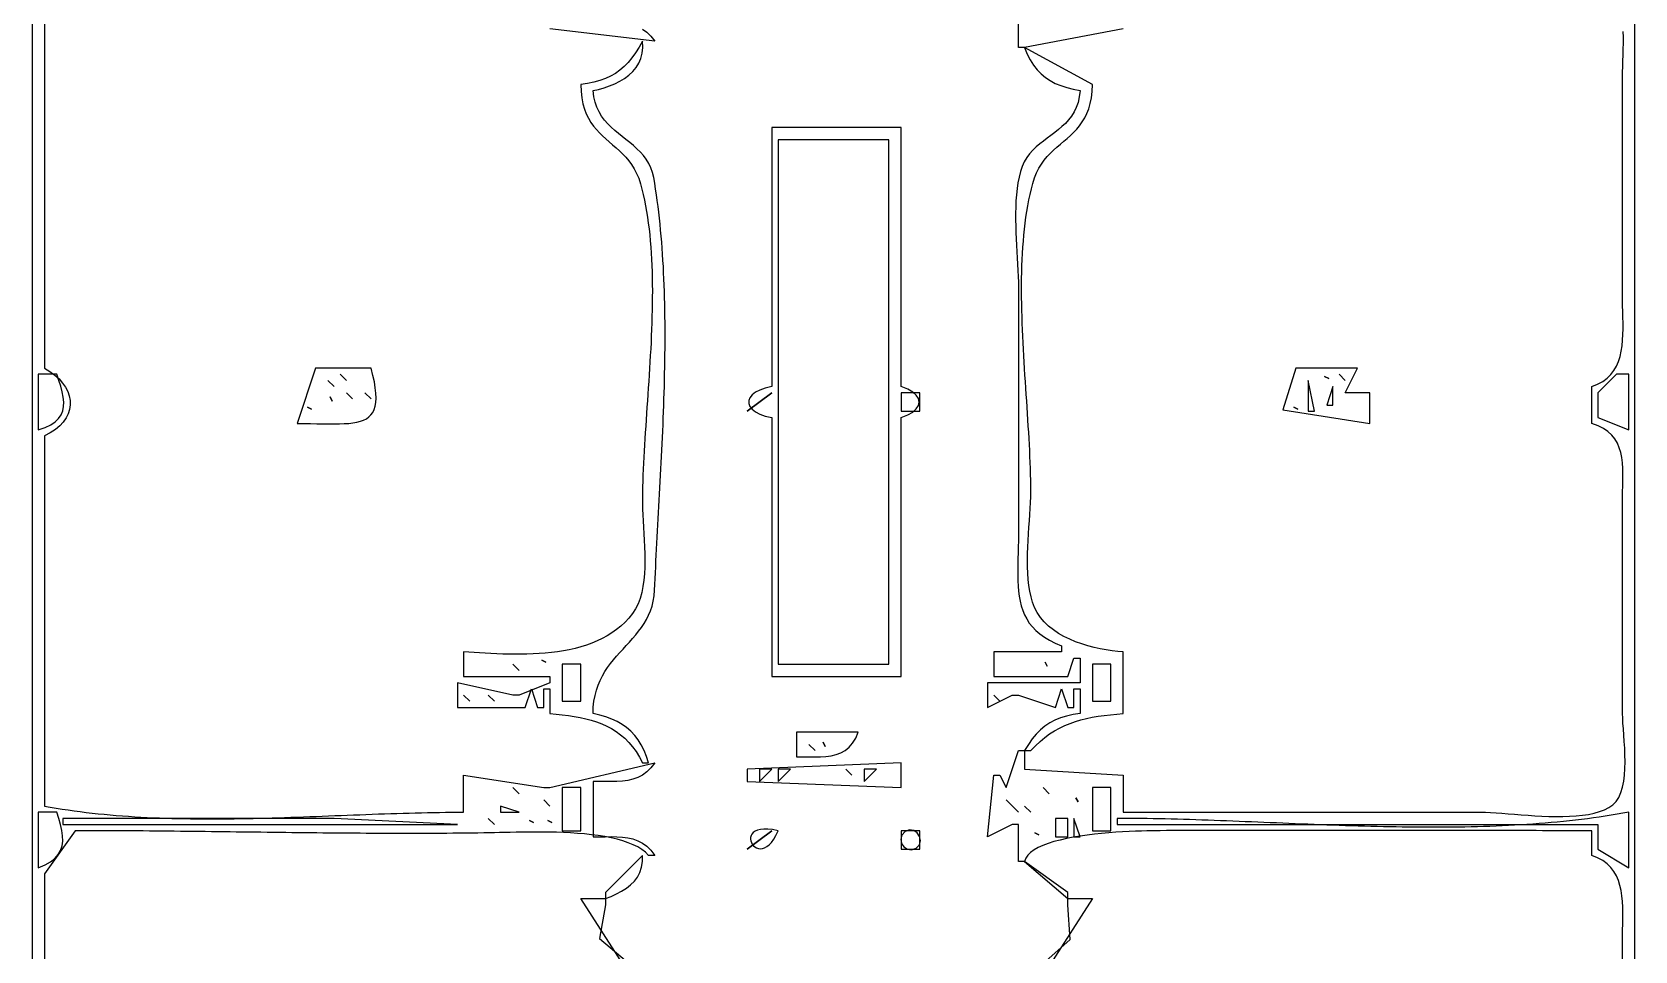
# Model space of a CAD drawing. Extents: x 0 to 792, y 0 to 1224.
# Drawn here: x 273 to 533, y 738.5 to 887.5 of the extents above; entities that cross this region are included whole.
import ezdxf

# ---------------------------------------------------------------- set-up
doc = ezdxf.new("R2010")
doc.units = 0
doc.layers.add('C7', color=7, linetype='CONTINUOUS')

msp = doc.modelspace()

# ---------------------------------------------------------------- linework, layer by layer
at = {"layer": 'C7'}
for points in [[(273, 1115), (273, 603)], [(533, 592), (533, 1115)], [(275, 893), (275, 833), (275.9002, 832.4597), (276.6945, 831.8738), (277.3815, 831.2488), (277.96, 830.5911), (278.4286, 829.9072), (278.7859, 829.2034), (279.0307, 828.4863), (279.1617, 827.7623), (279.1775, 827.0378), (279.0768, 826.3193), (278.8584, 825.6133), (278.5208, 824.9262), (278.0627, 824.2644), (277.483, 823.6345), (276.7801, 823.0428), (275.9529, 822.4958), (275, 822), (275, 762), (275.954, 761.8277), (276.9117, 761.6643), (277.873, 761.5097), (278.8376, 761.3636), (279.8057, 761.2258), (280.7769, 761.0962), (281.7513, 760.9745), (282.7288, 760.8606), (283.7091, 760.7543), (284.6923, 760.6553), (285.6782, 760.5636), (286.6667, 760.4788), (287.6577, 760.4009), (288.6511, 760.3295), (289.6468, 760.2646), (290.6447, 760.2059), (291.6447, 760.1532), (292.6467, 760.1064), (293.6506, 760.0653), (294.6563, 760.0296), (295.6637, 759.9992), (296.6726, 759.9739), (297.6831, 759.9535), (298.6948, 759.9378), (299.7079, 759.9266), (300.7221, 759.9197), (301.7374, 759.917), (302.7536, 759.9182), (303.7707, 759.9231), (304.7886, 759.9316), (305.8071, 759.9435), (306.8261, 759.9585), (307.8456, 759.9765), (308.8654, 759.9973), (309.8854, 760.0207), (310.9056, 760.0465), (311.9258, 760.0746), (312.9459, 760.1046), (313.9659, 760.1365), (314.9855, 760.1701), (316.0048, 760.205), (317.0236, 760.2413), (318.0418, 760.2786), (319.0592, 760.3168), (320.0759, 760.3557), (321.0917, 760.3951), (322.1064, 760.4347), (323.1201, 760.4745), (324.1325, 760.5143), (325.1436, 760.5537), (326.1533, 760.5927), (327.1615, 760.6311), (328.168, 760.6686), (329.1728, 760.705), (330.1758, 760.7403), (331.1768, 760.7741), (332.1758, 760.8063), (333.1726, 760.8367), (334.1672, 760.8652), (335.1594, 760.8914), (336.1492, 760.9153), (337.1364, 760.9366), (338.1209, 760.9552), (339.1027, 760.9708), (340.0815, 760.9833), (341.0575, 760.9924), (342.0303, 760.998), (343, 761), (343, 767), (356, 765), (357, 765), (374, 769), (373.3894, 768.1853), (372.7263, 767.5288), (372.0142, 767.0139), (371.2568, 766.624), (370.4577, 766.3422), (369.6205, 766.152), (368.7488, 766.0368), (367.8463, 765.9797), (366.9165, 765.9641), (365.9631, 765.9734), (364.9897, 765.9909), (364, 766), (364, 757), (364.9897, 757.009), (365.9631, 757.0265), (366.9165, 757.0358), (367.8463, 757.0203), (368.7488, 756.9632), (369.6205, 756.8479), (370.4577, 756.6577), (371.2568, 756.376), (372.0142, 755.986), (372.7262, 755.4711), (373.3894, 754.8147), (374, 754), (373, 754), (372.5018, 754.4948), (371.9159, 754.9457), (371.2486, 755.3547), (370.5062, 755.7237), (369.695, 756.0546), (368.8215, 756.3494), (367.8918, 756.6101), (366.9125, 756.8385), (365.8898, 757.0366), (364.83, 757.2064), (363.7395, 757.3498), (362.6246, 757.4688), (361.4917, 757.5654), (360.347, 757.6413), (359.197, 757.6987), (358.048, 757.7394), (356.9063, 757.7655), (355.7782, 757.7788), (354.6702, 757.7812), (353.5884, 757.7749), (352.5393, 757.7616), (351.5292, 757.7433), (350.5644, 757.7221), (349.6513, 757.6997), (348.7962, 757.6783), (348.0055, 757.6596), (347.2855, 757.6458)], [(450, 888), (434, 885), (433, 885), (433, 891)], [(372.0142, 887.986), (372.7262, 887.4711), (373.3894, 886.8147), (374, 886), (357, 888)], [(531, 703), (531, 741), (531.0064, 741.9148), (531.0198, 742.8403), (531.0314, 743.7707), (531.0322, 744.6999), (531.0133, 745.6221), (530.9657, 746.5315), (530.8806, 747.4221), (530.7489, 748.2881), (530.5619, 749.1235), (530.3105, 749.9224), (529.9858, 750.6791), (529.579, 751.3875), (529.0811, 752.0418), (528.4831, 752.636), (527.7763, 753.1644), (526.9515, 753.621), (526, 754), (526, 758), (525, 758), (524, 758.0001), (523, 758.0002), (522, 758.0004), (521, 758.0007), (520, 758.001), (519, 758.0014), (518, 758.0018), (517, 758.0023), (516, 758.0028), (515, 758.0033), (514, 758.0039), (513, 758.0045), (512, 758.0051), (511, 758.0058), (510, 758.0065), (509, 758.0072), (508, 758.0079), (507, 758.0086), (506, 758.0094), (505, 758.0102), (504, 758.0109), (503, 758.0117), (502, 758.0125), (501, 758.0132), (500, 758.014), (499, 758.0148), (498, 758.0155), (496.9999, 758.0162), (495.9999, 758.017), (494.9999, 758.0177), (493.9999, 758.0183), (492.9999, 758.019), (491.9999, 758.0196), (490.9999, 758.0202), (489.9999, 758.0208), (488.9999, 758.0213), (487.9999, 758.0218), (486.9999, 758.0222), (485.9999, 758.0226), (484.9999, 758.023), (483.9999, 758.0233), (482.9999, 758.0235), (481.9999, 758.0237), (480.9999, 758.0239), (479.9999, 758.0239), (478.9999, 758.0239), (477.9998, 758.0239), (476.9998, 758.0238), (475.9998, 758.0236), (474.9998, 758.0233), (473.9998, 758.0229), (472.9998, 758.0225), (471.9998, 758.022), (470.9998, 758.0214), (469.9998, 758.0207), (468.9998, 758.0199), (467.9998, 758.019), (466.9999, 758.018), (465.9999, 758.017), (464.9999, 758.0158), (463.9999, 758.0145), (462.9999, 758.0131), (461.9999, 758.0116), (460.9999, 758.0099), (459.9999, 758.0082), (458.9999, 758.0063), (457.9999, 758.0043), (456.9999, 758.0022), (456, 758), (455.3791, 757.9963), (454.6574, 757.9871), (453.8452, 757.9709), (452.953, 757.9462), (451.9909, 757.9118), (450.9693, 757.8662), (449.8986, 757.8079), (448.7891, 757.7357), (447.6511, 757.648), (446.495, 757.5435), (445.331, 757.4207), (444.1695, 757.2783), (443.0209, 757.1149), (441.8955, 756.929), (440.8036, 756.7192), (439.7555, 756.4842), (438.7616, 756.2225), (437.8321, 755.9327), (436.9775, 755.6134), (436.2081, 755.2633), (435.5342, 754.8808), (434.966, 754.4647), (434.5141, 754.0134), (434.1886, 753.5256), (434, 753), (433, 753), (433, 759), (432, 759), (428, 757), (429, 767), (430, 767), (431, 765), (433, 771), (434, 771), (434, 768), (450, 767), (450, 761), (508, 761), (508.7531, 760.987), (509.5808, 760.9512), (510.4751, 760.8968), (511.4278, 760.8282), (512.431, 760.7499), (513.4765, 760.6663), (514.5564, 760.5816), (515.6625, 760.5004), (516.7868, 760.4269), (517.9213, 760.3657), (519.0579, 760.321), (520.1885, 760.2973), (521.3052, 760.2989), (522.3998, 760.3303), (523.4643, 760.3958), (524.4906, 760.4999), (525.4708, 760.6468), (526.3966, 760.8411), (527.2602, 761.087), (528.0534, 761.3891), (528.7682, 761.7516), (529.3966, 762.179), (529.9413, 762.7228), (530.3832, 763.3941), (530.7315, 764.1763), (530.9956, 765.0533), (531.1849, 766.0085), (531.3086, 767.0256), (531.3762, 768.0883), (531.3969, 769.1801), (531.3802, 770.2848), (531.3355, 771.3858), (531.2719, 772.4669), (531.1989, 773.5117), (531.1259, 774.5037), (531.0622, 775.4267), (531.0171, 776.2642), (531, 777), (531, 812), (531.0079, 812.9671), (531.0244, 813.9296), (531.0386, 814.8824), (531.0395, 815.8201), (531.016, 816.7376), (530.957, 817.6297), (530.8517, 818.4911), (530.689, 819.3165), (530.4579, 820.1008), (530.1474, 820.8387), (529.7464, 821.5251), (529.244, 822.1546), (528.6292, 822.7221), (527.8909, 823.2223), (527.0182, 823.65), (526, 824), (526, 830), (526.9465, 830.3778), (527.7694, 830.8356), (528.477, 831.3671), (529.0778, 831.9661), (529.5803, 832.6266), (529.9928, 833.3424), (530.3238, 834.1072), (530.5818, 834.915), (530.7752, 835.7595), (530.9123, 836.6347), (531.0018, 837.5344), (531.0519, 838.4523), (531.0712, 839.3825), (531.068, 840.3186), (531.0509, 841.2546), (531.0282, 842.1842), (531.0084, 843.1014), (531, 844), (531, 881), (531.0119, 881.9025), (531.0414, 882.829), (531.0785, 883.7736), (531.1136, 884.7301), (531.1369, 885.6925), (531.1386, 886.6549), (531.109, 887.611)], [(372, 886), (371.4532, 885.026), (370.8889, 884.1333), (370.3017, 883.3194), (369.6864, 882.5821), (369.0375, 881.9189), (368.3498, 881.3275), (367.6179, 880.8056), (366.8365, 880.3507), (366.0002, 879.9606), (365.1037, 879.6328), (364.1418, 879.365), (363.1089, 879.1548), (362, 879), (362.0426, 877.865), (362.1582, 876.8296), (362.3412, 875.8855), (362.5859, 875.0248), (362.8866, 874.2394), (363.2376, 873.5212), (363.6332, 872.8621), (364.0678, 872.2542), (364.5356, 871.6892), (365.0311, 871.1593), (365.5484, 870.6562), (366.082, 870.172), (366.6261, 869.6985), (367.1751, 869.2278), (367.7232, 868.7517), (368.2649, 868.2622), (368.7943, 867.7512), (369.3059, 867.2107), (369.794, 866.6326), (370.2528, 866.0088), (370.6767, 865.3313), (371.06, 864.592), (371.397, 863.7828), (371.6821, 862.8958)], [(373.9807, 797.0007), (374.0222, 797.9357), (374.0657, 798.8769), (374.1111, 799.8241), (374.1581, 800.777), (374.2066, 801.7356), (374.2565, 802.6995), (374.3076, 803.6687), (374.3597, 804.6428), (374.4127, 805.6218), (374.4665, 806.6053), (374.5209, 807.5933), (374.5758, 808.5854), (374.6309, 809.5816), (374.6862, 810.5816), (374.7415, 811.5853), (374.7966, 812.5923), (374.8514, 813.6026), (374.9058, 814.616), (374.9595, 815.6321), (375.0125, 816.6509), (375.0646, 817.6722), (375.1156, 818.6957), (375.1654, 819.7212), (375.2138, 820.7486), (375.2607, 821.7777), (375.3059, 822.8082), (375.3493, 823.84), (375.3908, 824.8729), (375.4301, 825.9066), (375.4671, 826.9411), (375.5017, 827.976), (375.5337, 829.0112), (375.563, 830.0464), (375.5894, 831.0816), (375.6128, 832.1165), (375.633, 833.1508), (375.6498, 834.1845), (375.6632, 835.2172), (375.6729, 836.2489), (375.6788, 837.2793), (375.6808, 838.3082), (375.6787, 839.3355), (375.6723, 840.3608), (375.6616, 841.3841), (375.6463, 842.4051), (375.6263, 843.4236), (375.6014, 844.4395), (375.5715, 845.4525), (375.5365, 846.4625), (375.4962, 847.4692), (375.4504, 848.4725), (375.399, 849.4721), (375.3418, 850.4679), (375.2787, 851.4597), (375.2096, 852.4472), (375.1343, 853.4303), (375.0525, 854.4088), (374.9643, 855.3824), (374.8694, 856.351), (374.7676, 857.3144), (374.6589, 858.2724), (374.5431, 859.2248), (374.42, 860.1714), (374.2894, 861.112), (374.1513, 862.0464), (374.0055, 862.9743), (373.8518, 863.8958), (373.6587, 864.7349), (373.3862, 865.5044), (373.0426, 866.2118), (372.6361, 866.8648), (372.175, 867.4709), (371.6676, 868.0379), (371.1221, 868.5733), (370.5469, 869.0847), (369.9501, 869.5798), (369.3402, 870.0662), (368.7252, 870.5516), (368.1136, 871.0435), (367.5136, 871.5495), (366.9334, 872.0774), (366.3814, 872.6347), (365.8657, 873.229), (365.3948, 873.868), (364.9768, 874.5593), (364.6201, 875.3105), (364.3328, 876.1293), (364.1234, 877.0232), (364, 878), (364.8967, 878.2043), (365.7907, 878.4568), (366.6701, 878.7595), (367.5231, 879.1146), (368.338, 879.5241), (369.1027, 879.9901), (369.8056, 880.5147), (370.4349, 881.0998), (370.9785, 881.7477), (371.4248, 882.4603), (371.762, 883.2397), (371.9781, 884.0881), (372.0614, 885.0075), (372, 886)], [(434, 885), (434.4283, 883.931), (434.9067, 882.9741), (435.4377, 882.1221), (436.0237, 881.3678), (436.6673, 880.7043), (437.3711, 880.1242), (438.1376, 879.6206), (438.9694, 879.1863), (439.8689, 878.8142), (440.8389, 878.4972), (441.8817, 878.2282), (443, 878), (442.8741, 877.005), (442.6629, 876.1042), (442.3746, 875.2886), (442.0173, 874.5492), (441.5993, 873.8769), (441.1286, 873.2628), (440.6136, 872.6977), (440.0623, 872.1728), (439.4829, 871.6789), (438.8837, 871.2071), (438.2727, 870.7484), (437.6582, 870.2937), (437.0483, 869.834), (436.4513, 869.3603), (435.8752, 868.8635), (435.3284, 868.3348), (434.8189, 867.765), (434.3549, 867.1452), (433.9446, 866.4662), (433.5962, 865.7192), (433.3179, 864.8951)], [(435.3179, 862.9567), (435.5953, 863.8504), (435.926, 864.6654), (436.3042, 865.4095), (436.7241, 866.0909), (437.18, 866.7177), (437.666, 867.2979), (438.1765, 867.8397), (438.7056, 868.3511), (439.2476, 868.8402), (439.7966, 869.3152), (440.3471, 869.784), (440.8931, 870.2547), (441.4289, 870.7356), (441.9487, 871.2345), (442.4468, 871.7597), (442.9174, 872.3192), (443.3548, 872.921), (443.753, 873.5733), (444.1065, 874.2842), (444.4094, 875.0618), (444.656, 875.914), (444.8405, 876.8491), (444.957, 877.875), (445, 879), (434, 885)], [(393, 872), (393, 830), (391.9367, 829.7658), (391.0506, 829.4564), (390.3417, 829.0854), (389.8101, 828.6666), (389.4556, 828.2136), (389.2784, 827.7401), (389.2784, 827.2597), (389.4556, 826.7862), (389.8101, 826.3332), (390.3417, 825.9144), (391.0506, 825.5435), (391.9367, 825.2341), (393, 825), (393, 783), (414, 783), (414, 825), (415.0377, 825.4159), (415.8448, 825.8878), (416.4213, 826.4018), (416.7673, 826.9439), (416.8826, 827.4999), (416.7673, 828.056), (416.4214, 828.598), (415.8449, 829.112), (415.0377, 829.584), (414, 830), (414, 872), (393, 872)], [(394, 870), (394, 785), (412, 785), (412, 870), (394, 870)], [(433.3179, 864.895), (433.0939, 863.9927), (432.9131, 863.063), (432.7719, 862.1087), (432.6666, 861.1331), (432.5939, 860.139), (432.55, 859.1296), (432.5315, 858.1079), (432.5349, 857.0769), (432.5566, 856.0398), (432.593, 854.9995), (432.6406, 853.9592), (432.6959, 852.9218), (432.7553, 851.8905), (432.8153, 850.8683), (432.8723, 849.8581), (432.9228, 848.8632), (432.9633, 847.8865), (432.9902, 846.931), (433, 846), (433, 806), (432.9922, 805.0113), (432.9725, 804.0355), (432.9459, 803.0736), (432.9178, 802.1266), (432.8931, 801.1957), (432.8773, 800.2819), (432.8753, 799.3864), (432.8925, 798.5102), (432.934, 797.6543), (433.0049, 796.8199), (433.1106, 796.0081), (433.2561, 795.2199), (433.4467, 794.4565), (433.6875, 793.7188), (433.9837, 793.0081), (434.3406, 792.3253), (434.7632, 791.6715), (435.2569, 791.048), (435.8267, 790.4556), (436.4779, 789.8955), (437.2156, 789.3688), (438.0451, 788.8766), (438.9714, 788.42), (440, 788), (440, 787), (429, 787), (429, 783), (441, 783), (442, 786), (443, 786), (443, 782), (428, 782), (428, 778), (432, 780), (433, 780), (439, 778), (440, 781), (441, 778), (442, 778), (442, 781), (443, 781), (443, 777), (441.854, 776.8146), (440.7964, 776.5743), (439.8195, 776.2735), (438.9158, 775.9063), (438.0777, 775.4672), (437.2975, 774.9503), (436.5677, 774.35), (435.8806, 773.6605), (435.2287, 772.8762), (434.6043, 771.9912), (434, 771), (435, 771), (435.7442, 771.7768), (436.5018, 772.4806), (437.2733, 773.1153), (438.0598, 773.6851), (438.8618, 774.1939), (439.6804, 774.6457), (440.5161, 775.0445), (441.37, 775.3943), (442.2427, 775.6992), (443.1351, 775.9631), (444.048, 776.19), (444.9821, 776.384), (445.9383, 776.549), (446.9174, 776.6892), (447.9201, 776.8083), (448.9474, 776.9106), (450, 777), (450, 787), (449.1191, 787.0625), (448.195, 787.1623), (447.237, 787.3009), (446.2547, 787.4798), (445.2577, 787.7008), (444.2553, 787.9654), (443.2572, 788.2751), (442.2729, 788.6317), (441.3119, 789.0366), (440.3836, 789.4915), (439.4977, 789.998), (438.6635, 790.5577), (437.8908, 791.1722), (437.1888, 791.843), (436.5673, 792.5718), (436.0356, 793.3602), (435.6034, 794.2098)], [(371.682, 862.8958), (371.9128, 862.0237), (372.1263, 861.1381), (372.3232, 860.2395), (372.5039, 859.3285), (372.6688, 858.4056), (372.8186, 857.4712), (372.9536, 856.5259), (373.0745, 855.5702), (373.1817, 854.6046), (373.2757, 853.6296), (373.357, 852.6458), (373.4261, 851.6536), (373.4836, 850.6536), (373.5299, 849.6462), (373.5655, 848.632), (373.591, 847.6115), (373.6069, 846.5852), (373.6135, 845.5536), (373.6116, 844.5173), (373.6015, 843.4767), (373.5838, 842.4324), (373.5589, 841.3848), (373.5274, 840.3345), (373.4898, 839.2821), (373.4466, 838.2279), (373.3983, 837.1726), (373.3453, 836.1165), (373.2883, 835.0604), (373.2276, 834.0046), (373.1639, 832.9496), (373.0976, 831.8961), (373.0291, 830.8445), (372.9591, 829.7952), (372.8881, 828.7489), (372.8164, 827.7061), (372.7447, 826.6671), (372.6735, 825.6327), (372.6031, 824.6032), (372.5343, 823.5792), (372.4673, 822.5612), (372.4028, 821.5497), (372.3413, 820.5453), (372.2833, 819.5483), (372.2292, 818.5595), (372.1796, 817.5792), (372.135, 816.608), (372.0958, 815.6463), (372.0626, 814.6948), (372.036, 813.7539), (372.0163, 812.8241), (372.0041, 811.9059), (372, 811), (372.0136, 810.1242), (372.0502, 809.1944), (372.1031, 808.2181), (372.1659, 807.203), (372.2319, 806.1568), (372.2945, 805.0871), (372.3473, 804.0017), (372.3836, 802.9081), (372.3969, 801.8141), (372.3805, 800.7273), (372.328, 799.6554), (372.2328, 798.606), (372.0883, 797.5868), (371.8879, 796.6056), (371.6251, 795.6699), (371.2934, 794.7874), (370.886, 793.9659), (370.3966, 793.2129), (369.811, 792.4827), (369.183, 791.8059), (368.5147, 791.1807), (367.8086, 790.6051), (367.067, 790.0773), (366.2922, 789.5954), (365.4866, 789.1576), (364.6525, 788.762), (363.7923, 788.4066), (362.9082, 788.0897), (362.0028, 787.8094), (361.0782, 787.5637), (360.1369, 787.3509), (359.1811, 787.169), (358.2133, 787.0162), (357.2358, 786.8906), (356.2509, 786.7904), (355.2609, 786.7136), (354.2683, 786.6584), (353.2753, 786.623), (352.2843, 786.6054), (351.2977, 786.6038), (350.3177, 786.6163), (349.3468, 786.641), (348.3872, 786.6761), (347.4414, 786.7198), (346.5116, 786.77), (345.6002, 786.825), (344.7096, 786.8829), (343.842, 786.9419), (343, 787), (343, 783), (357, 783), (357, 782), (352, 780), (351, 780), (342, 782), (342, 778), (353, 778), (354, 781), (355, 778), (356, 778), (356, 781), (357, 781), (357, 777), (358.016, 776.9119), (359.0147, 776.8083), (359.9945, 776.6854), (360.9542, 776.5394), (361.8924, 776.3664), (362.8076, 776.1628), (363.6986, 775.9247), (364.5639, 775.6484), (365.4023, 775.33), (366.2123, 774.9657), (366.9925, 774.5518), (367.7417, 774.0846), (368.4583, 773.5601), (369.1412, 772.9746), (369.7888, 772.3244), (370.3999, 771.6056), (370.973, 770.8144), (371.5068, 769.9471), (372, 769), (373, 769), (372.6618, 770.0555), (372.2694, 771.0257), (371.8213, 771.9137), (371.3164, 772.7229), (370.7533, 773.4565), (370.1308, 774.1178), (369.4475, 774.7102), (368.7022, 775.2368), (367.8935, 775.7011), (367.0203, 776.1063), (366.0811, 776.4556), (365.0748, 776.7524), (364, 777), (364.0393, 778.0346), (364.1465, 779.0072), (364.3164, 779.9221), (364.5438, 780.7837), (364.8238, 781.5964), (365.151, 782.3648), (365.5206, 783.0931), (365.9272, 783.786), (366.3658, 784.4477), (366.8314, 785.0827), (367.3187, 785.6954), (367.8227, 786.2904), (368.3383, 786.8719), (368.8603, 787.4445), (369.3836, 788.0125), (369.9031, 788.5805), (370.4138, 789.1528), (370.9104, 789.7338), (371.3879, 790.328), (371.8411, 790.9399), (372.265, 791.5738), (372.6544, 792.2342), (373.0043, 792.9255), (373.3094, 793.6521), (373.5647, 794.4185), (373.7651, 795.2292), (373.9055, 796.0884), (373.9807, 797.0008)], [(435.6033, 794.2098), (435.2912, 795.0309), (435.0366, 795.9016), (434.8347, 796.8165), (434.681, 797.77), (434.5707, 798.7567), (434.4993, 799.7711), (434.4622, 800.8079), (434.4546, 801.8614), (434.4721, 802.9264), (434.5098, 803.9972), (434.5632, 805.0685), (434.6278, 806.1348), (434.6987, 807.1906), (434.7714, 808.2305), (434.8414, 809.249), (434.9038, 810.2406), (434.9541, 811.2), (434.9877, 812.1216), (435, 813), (434.9958, 813.9143), (434.9835, 814.8403), (434.9638, 815.7774), (434.9371, 816.7252), (434.904, 817.6832), (434.8649, 818.6507), (434.8205, 819.6274), (434.7712, 820.6126), (434.7176, 821.6059), (434.6602, 822.6068), (434.5995, 823.6147), (434.536, 824.6292), (434.4704, 825.6497), (434.4031, 826.6757), (434.3346, 827.7067), (434.2655, 828.7422), (434.1963, 829.7817), (434.1275, 830.8246), (434.0597, 831.8705), (433.9933, 832.9188), (433.929, 833.9691), (433.8672, 835.0207), (433.8085, 836.0732), (433.7534, 837.1262), (433.7025, 838.179), (433.6562, 839.2311), (433.6151, 840.2821), (433.5797, 841.3315), (433.5505, 842.3786), (433.5281, 843.4231), (433.5131, 844.4643), (433.5058, 845.5019), (433.507, 846.5352), (433.517, 847.5637), (433.5364, 848.587), (433.5658, 849.6046), (433.6057, 850.6158), (433.6565, 851.6203), (433.7189, 852.6174), (433.7934, 853.6067), (433.8805, 854.5877), (433.9806, 855.5598), (434.0945, 856.5226), (434.2225, 857.4755), (434.3652, 858.418), (434.5231, 859.3496), (434.6968, 860.2698), (434.8868, 861.178), (435.0937, 862.0739), (435.3179, 862.9568)], [(274, 832), (274, 823), (275.1113, 823.3717), (276.0249, 823.7999), (276.7544, 824.2837), (277.314, 824.8223), (277.7175, 825.4149), (277.9789, 826.0606), (278.1121, 826.7586), (278.131, 827.5082), (278.0497, 828.3084), (277.882, 829.1586), (277.6418, 830.0577), (277.3432, 831.0051), (277, 832), (274, 832)], [(319, 833), (316, 824), (317.1163, 824.0066), (318.1884, 824.0017), (319.2151, 823.9901), (320.1955, 823.9766), (321.1286, 823.9661), (322.0133, 823.9633), (322.8486, 823.9732), (323.6336, 824.0005), (324.3672, 824.0502), (325.0484, 824.1271), (325.6762, 824.2359), (326.2496, 824.3816), (326.7676, 824.5689), (327.2292, 824.8028), (327.6333, 825.088), (327.979, 825.4294), (328.2653, 825.8319), (328.4911, 826.3003), (328.6554, 826.8394), (328.7573, 827.454), (328.7956, 828.1491), (328.7695, 828.9294), (328.6779, 829.7998), (328.5198, 830.7651), (328.2941, 831.8302), (328, 833), (319, 833)], [(323, 832), (324, 831), (323, 832)], [(478, 833), (475.9051, 826.2245), (490, 824), (490, 829), (486, 829), (488, 833), (478, 833)], [(485, 832), (486, 831), (485, 832)], [(530, 832), (527, 829), (527, 825), (532, 823), (532, 832), (530, 832)], [(321, 831), (322, 830), (321, 831)], [(480, 831), (480, 826), (481, 826), (480, 831)], [(482.6667, 831.6667), (483.3333, 831.3333), (482.6667, 831.6667)], [(484, 830), (483, 827), (484, 827), (484, 830)], [(321.3333, 828.3333), (321.6667, 827.6667), (321.3333, 828.3333)], [(324, 829), (325, 828), (324, 829)], [(327, 829), (328, 828), (327, 829)], [(389, 826), (393, 829), (389, 826)], [(414, 829), (414, 826), (417, 826), (417, 829), (414, 829)], [(317.6667, 826.6667), (318.3333, 826.3333), (317.6667, 826.6667)], [(477.6667, 826.6667), (478.3333, 826.3333), (477.6667, 826.6667)], [(355.6667, 785.6667), (356.3333, 785.3333), (355.6667, 785.6667)], [(437.3333, 785.3333), (437.6667, 784.6667), (437.3333, 785.3333)], [(351, 785), (352, 784), (351, 785)], [(359, 785), (359, 779), (362, 779), (362, 785), (359, 785)], [(445, 785), (445, 779), (448, 779), (448, 785), (445, 785)], [(343, 780), (344, 779), (343, 780)], [(347, 780), (348, 779), (347, 780)], [(429, 780), (430, 779), (429, 780)], [(397, 774), (397, 770), (397.9973, 769.991), (398.9795, 769.9736), (399.9403, 769.9644), (400.8734, 769.9803), (401.7727, 770.0378), (402.632, 770.1537), (403.4448, 770.3446), (404.2052, 770.6272), (404.9067, 771.0182), (405.5431, 771.5343), (406.1083, 772.1922), (406.596, 773.0085), (407, 774), (397, 774)], [(401.3333, 772.3333), (401.6667, 771.6667), (401.3333, 772.3333)], [(399, 772), (400, 771), (399, 772)], [(389, 768), (389, 766), (414, 765), (414, 769), (389, 768)], [(391, 768), (391, 766), (393, 768), (391, 768)], [(394, 768), (394, 766), (396, 768), (394, 768)], [(405, 768), (406, 767), (405, 768)], [(408, 768), (408, 766), (410, 768), (408, 768)], [(351, 765), (352, 764), (351, 765)], [(359, 765), (359, 758), (362, 758), (362, 765), (359, 765)], [(437, 765), (438, 764), (437, 765)], [(445, 765), (445, 758), (448, 758), (448, 765), (445, 765)], [(349, 762), (349, 761), (352, 761), (349, 762)], [(356, 763), (357, 762), (356, 763)], [(431, 763), (433, 761), (431, 763)], [(434, 762), (435, 761), (434, 762)], [(442.3333, 763.3333), (442.6667, 762.6667), (442.3333, 763.3333)], [(274, 761), (274, 752), (275.1056, 752.4349), (276.0076, 752.9334), (276.7204, 753.4936), (277.2584, 754.1135), (277.6359, 754.7914), (277.8675, 755.5252), (277.9676, 756.3133), (277.9506, 757.1536), (277.8308, 758.0443), (277.6229, 758.9835), (277.3411, 759.9693), (277, 761), (274, 761)], [(278, 760), (278, 759), (342, 759), (322, 760), (278, 760)], [(347, 760), (348, 759), (347, 760)], [(353.6667, 759.6667), (354.3333, 759.3333), (353.6667, 759.6667)], [(356.6667, 759.6667), (357.3333, 759.3333), (356.6667, 759.6667)], [(439, 760), (439, 757), (441, 757), (441, 760), (439, 760)], [(442, 760), (442, 757), (443, 757), (442, 760)], [(449, 760), (449, 759), (527, 759), (527, 755), (532, 752), (532, 761), (531.0505, 760.8278), (530.0977, 760.6631), (529.1417, 760.5057), (528.1826, 760.3556), (527.2204, 760.2125), (526.2552, 760.0764), (525.287, 759.9471), (524.316, 759.8245), (523.3423, 759.7084), (522.3658, 759.5988), (521.3867, 759.4954), (520.4051, 759.3982), (519.4211, 759.307), (518.4346, 759.2217), (517.4458, 759.1422), (516.4548, 759.0683), (515.4617, 758.9998), (514.4665, 758.9368), (513.4692, 758.879), (512.4701, 758.8262), (511.4691, 758.7784), (510.4663, 758.7355), (509.4618, 758.6973), (508.4557, 758.6636), (507.4481, 758.6343), (506.439, 758.6094), (505.4285, 758.5886), (504.4168, 758.5719), (503.4037, 758.5591), (502.3896, 758.55), (501.3743, 758.5446), (500.3581, 758.5427), (499.3409, 758.5442), (498.3228, 758.5489), (497.304, 758.5568), (496.2845, 758.5676), (495.2644, 758.5812), (494.2438, 758.5976), (493.2227, 758.6166), (492.2011, 758.638), (491.1793, 758.6617), (490.1573, 758.6876), (489.1351, 758.7156), (488.1128, 758.7454), (487.0905, 758.7771), (486.0683, 758.8105), (485.0462, 758.8453), (484.0243, 758.8816), (483.0028, 758.9191), (481.9816, 758.9577), (480.9609, 758.9974), (479.9408, 759.0379), (478.9212, 759.0791), (477.9024, 759.1209), (476.8843, 759.1632), (475.867, 759.2058), (474.8507, 759.2487), (473.8353, 759.2916), (472.821, 759.3344), (471.8079, 759.3771), (470.796, 759.4194), (469.7854, 759.4612), (468.7762, 759.5025), (467.7684, 759.543), (466.7622, 759.5827), (465.7576, 759.6214), (464.7547, 759.659), (463.7535, 759.6953), (462.7542, 759.7303), (461.7568, 759.7637), (460.7614, 759.7955), (459.768, 759.8255), (458.7768, 759.8535), (457.7879, 759.8796), (456.8012, 759.9034), (455.8169, 759.925), (454.8351, 759.9441), (453.8558, 759.9606), (452.8791, 759.9744), (451.9051, 759.9854), (450.9338, 759.9934), (449.9654, 759.9983), (449, 760)], [(347.2854, 757.6458), (346.2834, 757.6306), (345.2813, 757.6168), (344.279, 757.6043), (343.2766, 757.5932), (342.274, 757.5834), (341.2712, 757.5748), (340.2683, 757.5674), (339.2652, 757.5612), (338.262, 757.5561), (337.2587, 757.5521), (336.2552, 757.5492), (335.2516, 757.5473), (334.2479, 757.5465), (333.2441, 757.5465), (332.2401, 757.5476), (331.2361, 757.5495), (330.2319, 757.5522), (329.2276, 757.5558), (328.2233, 757.5602), (327.2189, 757.5653), (326.2143, 757.5711), (325.2097, 757.5776), (324.2051, 757.5848), (323.2003, 757.5925), (322.1955, 757.6009), (321.1907, 757.6097), (320.1857, 757.6191), (319.1808, 757.629), (318.1758, 757.6392), (317.1707, 757.6499), (316.1656, 757.6609), (315.1605, 757.6723), (314.1554, 757.6839), (313.1502, 757.6958), (312.145, 757.7079), (311.1398, 757.7202), (310.1346, 757.7327), (309.1294, 757.7453), (308.1242, 757.7579), (307.1191, 757.7706), (306.1139, 757.7833), (305.1087, 757.7959), (304.1036, 757.8085), (303.0985, 757.821), (302.0934, 757.8334), (301.0884, 757.8456), (300.0834, 757.8576), (299.0785, 757.8693), (298.0736, 757.8808), (297.0687, 757.892), (296.064, 757.9028), (295.0593, 757.9132), (294.0546, 757.9233), (293.0501, 757.9328), (292.0456, 757.9419), (291.0412, 757.9505), (290.0369, 757.9585), (289.0327, 757.9659), (288.0286, 757.9726), (287.0246, 757.9788), (286.0207, 757.9842), (285.0169, 757.9888), (284.0133, 757.9927), (283.0097, 757.9958), (282.0063, 757.9981), (281.0031, 757.9995), (280, 758), (275, 751), (275, 687)], [(389, 755), (393, 758), (389, 755)], [(394, 758), (393.1283, 758.1664), (392.3644, 758.2489), (391.7035, 758.2561), (391.1406, 758.1963), (390.6709, 758.0782), (390.2894, 757.9103), (389.9913, 757.7011), (389.7717, 757.4593), (389.6257, 757.1932), (389.5483, 756.9115), (389.5347, 756.6226), (389.5801, 756.3352), (389.6794, 756.0578), (389.8278, 755.7988), (390.0205, 755.5669), (390.2525, 755.3705), (390.5189, 755.2183), (390.8148, 755.1187), (391.1354, 755.0803), (391.4758, 755.1116), (391.8309, 755.2212), (392.1961, 755.4175), (392.5663, 755.7092), (392.9367, 756.1047), (393.3024, 756.6127), (393.6584, 757.2416), (394, 758)], [(414.6026, 757.8434), (414.0654, 757.2691), (413.8974, 756.6017), (414.0357, 755.9351), (414.4177, 755.3632), (414.9804, 754.9802), (415.6612, 754.8799), (416.3974, 755.1566)], [(414, 758), (414, 755), (417, 755), (417, 758), (414, 758)], [(416.3973, 755.1566), (416.9344, 755.7307), (417.1024, 756.3981), (416.9641, 757.0647), (416.5822, 757.6366), (416.0194, 758.0196), (415.3386, 758.1199), (414.6026, 757.8434)], [(435.6667, 757.6667), (436.3333, 757.3333), (435.6667, 757.6667)], [(372, 754), (366, 748), (366, 747), (366.9193, 747.3499), (367.8004, 747.7378), (368.631, 748.1702), (369.399, 748.6535), (370.0922, 749.194), (370.6985, 749.7982), (371.2057, 750.4726), (371.6016, 751.2235), (371.8741, 752.0575), (372.0109, 752.9808), (372, 754)], [(434, 753), (441, 747), (441, 748), (434, 753)], [(371.6821, 731.8951), (362, 747), (366, 747), (366, 746), (365.0324, 740.5247), (372.9722, 733.787)], [(434.0278, 733.8148), (441.392, 740.3742), (441, 746), (441, 747), (445, 747), (435.3179, 731.9066)]]:
    msp.add_lwpolyline(points, dxfattribs=at)

doc.saveas('drawing.dxf')
